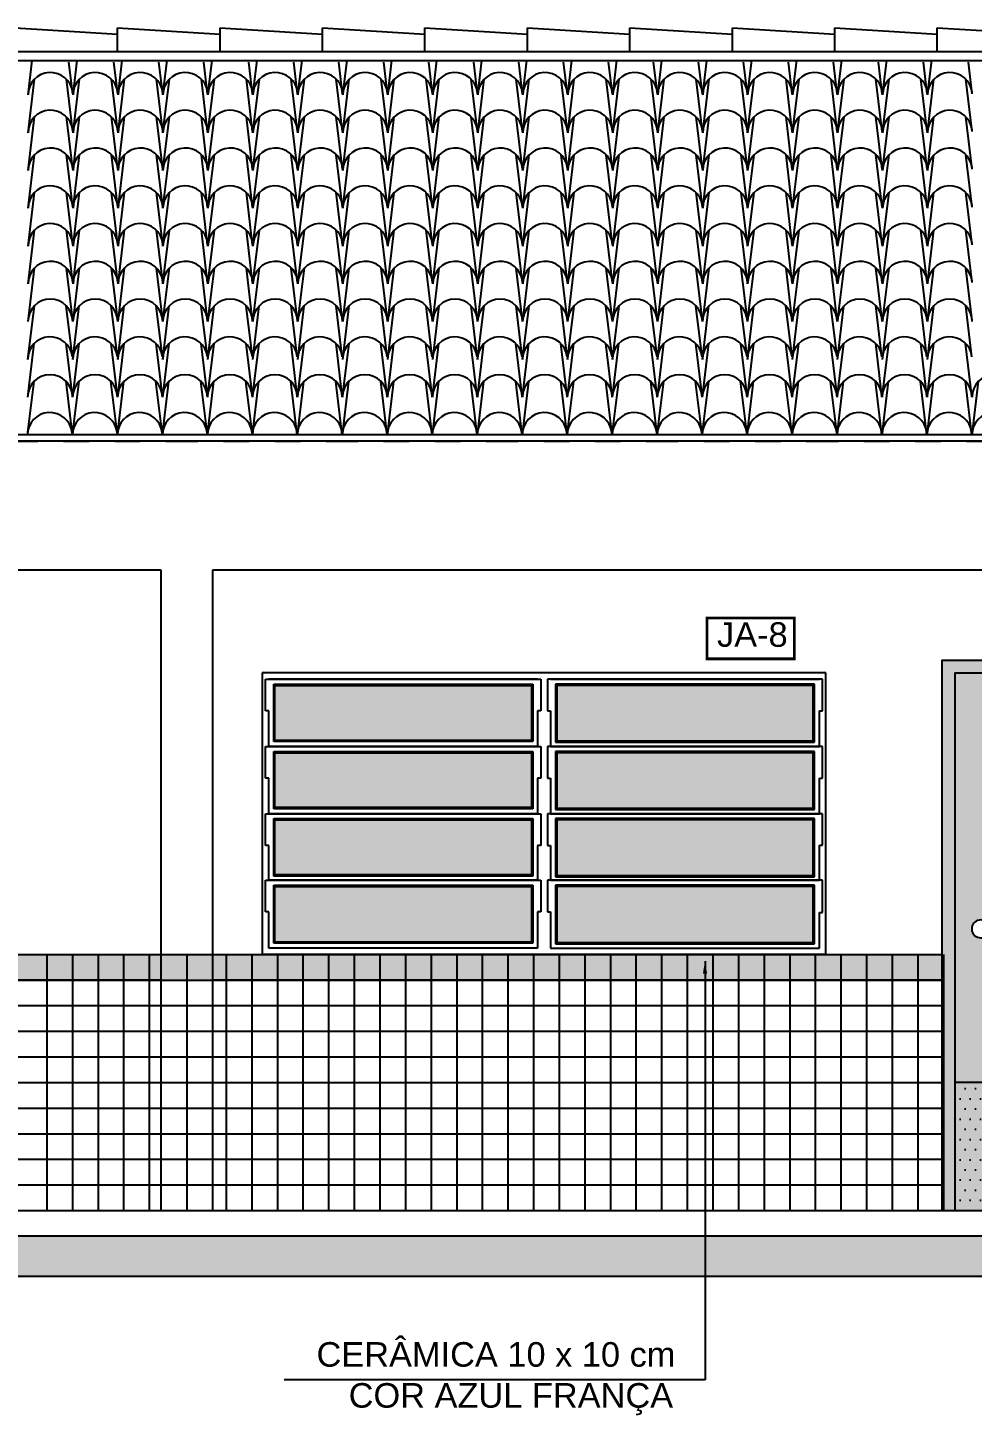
# Model space of a CAD drawing. Extents: x 183 to 373, y 23 to 105.
# Drawn here: x 244.71 to 248.4, y 45.78 to 51.2 of the extents above; entities that cross this region are included whole.
import ezdxf

# ---------------------------------------------------------------- set-up
doc = ezdxf.new("R2010")
doc.units = 0
doc.header["$LTSCALE"] = 0.005
doc.linetypes.add('C5', pattern=[60, 50, -5, 0, -5])
doc.linetypes.add('TRAÇO-2PTOS_P', pattern=[0.625, 0.25, -0.125, 0, -0.125, 0, -0.125])
doc.layers.get('0').update_dxf_attribs({"linetype": 'CONTINUOUS'})
for name, color, linetype in [('01', 1, 'CONTINUOUS'), ('02', 2, 'CONTINUOUS'), ('0_HATCH', 1, 'CONTINUOUS'), ('252', 252, 'CONTINUOUS'), ('A-01', 1, 'CONTINUOUS'), ('A-CHAO_FACHADA', 8, 'CONTINUOUS'), ('A-COTAS', 1, 'CONTINUOUS'), ('A-HACH', 1, 'CONTINUOUS'), ('ARQ-EXO-1_100', 251, 'C5'), ('ARQ-SMB-1_100', 1, 'CONTINUOUS'), ('ARQ-TXT-1_075', 2, 'CONTINUOUS'), ('BL-AR-TELHA 2', 2, 'CONTINUOUS'), ('TELHA', 3, 'CONTINUOUS')]:
    doc.layers.add(name, color=color, linetype=linetype)
doc.styles.add('ESC-50-A20', font='arial.ttf', dxfattribs={"height": 0.1})
doc.styles.add('FNDE Texto Cota 0025', font='verdana.ttf', dxfattribs={"height": 0.04})
doc.dimstyles.new('FNDE 1-0025', dxfattribs={"dimscale": 5, "dimtxt": 0.04, "dimasz": 0.01, "dimexe": 0.15, "dimexo": 0.15, "dimgap": 0.005, "dimtad": 1, "dimzin": 1, "dimdsep": 46, "dimtxsty": 'FNDE Texto Cota 0025', "dimblk": 'tic', "dimcen": 0.015, "dimdle": 0.15, "dimse1": 1, "dimse2": 1, "dimclrd": 251, "dimclre": 251, "dimclrt": 256, "dimaunit": 1, "dimadec": 3, "dimazin": 0, "dimtfac": 1, "dimtix": 1, "dimtmove": 2, "dimatfit": 3, "dimfxl": 0.15, "dimtvp": 1, "dimtolj": 1, "dimtzin": 0, "dimarcsym": 0})

# ---------------------------------------------------------------- blocks, each defined once
blk = doc.blocks.new('tic')
at = {"color": 251}
for p, q in [((-1, 0), (1, 0)), ((0, -1), (0, 1))]:
    blk.add_line(p, q, dxfattribs=at)
blk.add_line((-0.6, -0.6), (0.6, 0.6))

msp = doc.modelspace()

# ---------------------------------------------------------------- hatches: boundary and pattern name
h = msp.add_hatch()
h.set_pattern_fill('DOTS', color=1, scale=0.025, style=0)
h.set_pattern_definition([(0, (248.331362, 46.58033), (0.0198438, 0.0396875), [0, -0.0396875])])
h.paths.add_polyline_path([(249.1314, 47.0803), (248.3314, 47.0803), (248.3314, 46.5803), (249.1314, 46.5803)])
at = {"layer": '01'}
for points in [[(249.1314, 48.6803), (248.3314, 48.6803), (248.3314, 47.0803), (248.4756, 47.0803), (248.4756, 47.4678), (248.4756, 47.6678), (248.4641, 47.6678, -5.415339), (248.4641, 47.6928), (248.4756, 47.6928), (248.4756, 48.2803), (248.7756, 48.2803), (248.7756, 47.4678), (248.7756, 47.0803), (249.1314, 47.0803)], [(249.1314, 47.0803), (248.3314, 47.0803), (248.3314, 46.5803), (249.1314, 46.5803)]]:
    msp.add_hatch(color=40, dxfattribs=at).paths.add_polyline_path(points)
at = {"layer": '0_HATCH'}
msp.add_hatch(color=160, dxfattribs=at).paths.add_polyline_path([(249.1814, 48.7303), (248.2814, 48.7303), (248.2814, 46.5803), (248.3314, 46.5803), (248.3314, 48.6803), (249.1314, 48.6803), (249.1314, 46.5803), (249.1814, 46.5803)])
h = msp.add_hatch(color=160, dxfattribs=at)
h.paths.add_polyline_path([(238.3977, 47.4803), (238.3977, 47.5803), (236.9564, 47.5803), (236.9564, 47.4803)])
h.paths.add_polyline_path([(240.9473, 47.4803), (240.9473, 47.5803), (238.5973, 47.5803), (238.5973, 47.4803)])
h.paths.add_polyline_path([(241.2023, 47.4803), (241.2023, 47.5803), (241.1473, 47.5803), (241.1473, 47.4803)])
h.paths.add_polyline_path([(245.4323, 47.5803), (245.4323, 47.4803), (248.2814, 47.4803), (248.2814, 47.5803)])
h.paths.add_polyline_path([(245.2323, 47.4803), (245.2323, 47.5803), (241.4023, 47.5803), (241.4023, 47.4803)])
h = msp.add_hatch(color=160, dxfattribs=at)
h.paths.add_polyline_path([(245.3323, 47.5803), (245.2323, 47.5803), (245.2323, 47.4803), (245.3323, 47.4803)])
h.paths.add_polyline_path([(245.4323, 47.5803), (245.3323, 47.5803), (245.3323, 47.4803), (245.4323, 47.4803)])
at = {"layer": 'A-COTAS'}
h = msp.add_hatch(color=252, dxfattribs=at)
h.set_gradient(color1=(91, 91, 91), one_color=1, tint=1, name='INVHEMISPHERICAL')
h.paths.add_polyline_path([(245.6767, 48.6309), (245.6767, 48.4164), (246.6779, 48.4164), (246.6779, 48.6309)])
h.paths.add_polyline_path([(245.6767, 48.3684), (245.6767, 48.1539), (246.6779, 48.1539), (246.6779, 48.3684)])
h.paths.add_polyline_path([(245.6767, 48.1059), (245.6767, 47.8914), (246.6779, 47.8914), (246.6779, 48.1059)])
h.paths.add_polyline_path([(245.6767, 47.8459), (245.6767, 47.6289), (246.6779, 47.6289), (246.6779, 47.8459)])
h.paths.add_polyline_path([(247.7779, 48.4141), (247.7779, 48.6309), (246.7767, 48.6309), (246.7767, 48.4141)])
h.paths.add_polyline_path([(247.7779, 48.1516), (247.7779, 48.3684), (246.7767, 48.3684), (246.7767, 48.1516)])
h.paths.add_polyline_path([(247.7779, 47.8891), (247.7779, 48.1059), (246.7767, 48.1059), (246.7767, 47.8891)])
h.paths.add_polyline_path([(246.7767, 47.8459), (246.7767, 47.6266), (247.7779, 47.6266), (247.7779, 47.8459)])
at = {"layer": 'A-HACH'}
msp.add_hatch(color=254, dxfattribs=at).paths.add_polyline_path([(206.7713, 46.4803), (206.7713, 46.3223), (267.1607, 46.3223), (267.1607, 46.4803)])

# ---------------------------------------------------------------- linework, layer by layer
at = {"color": 1}
msp.add_line((249.1314, 47.0803), (248.3314, 47.0803), dxfattribs=at)
at = {"color": 2}
msp.add_lwpolyline([(248.3314, 46.5803), (248.3314, 48.6803), (249.1314, 48.6803), (249.1314, 46.5803)], dxfattribs=at)
at = {"color": 1}
msp.add_arc((248.4314, 47.6803), 0.035, 20.9248, 339.0752, dxfattribs=at)
at = {"layer": '01', "color": 251}
for p, q in [((245.2323, 47.5803), (245.4323, 47.5803)), ((245.3323, 47.5803), (245.3323, 46.5803)), ((248.2873, 46.5803, 16.6132), (248.2873, 47.5803, 16.6132)), ((241.4023, 47.4803, -6.6453), (245.2323, 47.4803, -6.6453)), ((245.2323, 47.4803), (245.4323, 47.4803)), ((245.4323, 47.4803, -6.6453), (248.2814, 47.4803, -6.6453)), ((245.2323, 47.3803), (245.4323, 47.3803)), ((245.2323, 47.2803), (245.4323, 47.2803)), ((245.2323, 47.1803), (245.4323, 47.1803)), ((245.2323, 47.0803), (245.4323, 47.0803)), ((245.2323, 46.9803), (245.4323, 46.9803)), ((245.2323, 46.8803), (245.4323, 46.8803)), ((245.2323, 46.7803), (245.4323, 46.7803)), ((245.2323, 46.6803), (245.4323, 46.6803))]:
    msp.add_line(p, q, dxfattribs=at)
at = {"layer": '02', "color": 253, "linetype": 'Continuous'}
msp.add_lwpolyline([(248.2814, 46.5803), (248.2814, 48.7303), (249.1814, 48.7303), (249.1814, 46.5803)], dxfattribs=at)
at = {"layer": '252', "linetype": 'Continuous'}
for p, q in [((244.7873, 46.5803, 16.6132), (244.7873, 47.5803, 16.6132)), ((244.8873, 46.5803, 16.6132), (244.8873, 47.5803, 16.6132)), ((244.9873, 46.5803, 16.6132), (244.9873, 47.5803, 16.6132)), ((245.0873, 46.5803, 16.6132), (245.0873, 47.5803, 16.6132)), ((245.1873, 46.5803, 16.6132), (245.1873, 47.5803, 16.6132)), ((245.4873, 46.5803, 16.6132), (245.4873, 47.5803, 16.6132)), ((245.5873, 46.5803, 16.6132), (245.5873, 47.5803, 16.6132)), ((245.6873, 46.5803, 16.6132), (245.6873, 47.5803, 16.6132)), ((245.7873, 46.5803, 16.6132), (245.7873, 47.5803, 16.6132)), ((245.8873, 46.5803, 16.6132), (245.8873, 47.5803, 16.6132)), ((245.8873, 46.5803, 16.6132), (245.8873, 47.5803, 16.6132)), ((245.9873, 46.5803, 16.6132), (245.9873, 47.5803, 16.6132)), ((246.0873, 46.5803, 16.6132), (246.0873, 47.5803, 16.6132)), ((246.1873, 46.5803, 16.6132), (246.1873, 47.5803, 16.6132)), ((246.2873, 46.5803, 16.6132), (246.2873, 47.5803, 16.6132)), ((246.3873, 46.5803, 16.6132), (246.3873, 47.5803, 16.6132)), ((246.4873, 46.5803, 16.6132), (246.4873, 47.5803, 16.6132)), ((246.5873, 46.5803, 16.6132), (246.5873, 47.5803, 16.6132)), ((246.6873, 46.5803, 16.6132), (246.6873, 47.5803, 16.6132)), ((246.7873, 46.5803, 16.6132), (246.7873, 47.5803, 16.6132)), ((246.8873, 46.5803, 16.6132), (246.8873, 47.5803, 16.6132)), ((246.9873, 46.5803, 16.6132), (246.9873, 47.5803, 16.6132)), ((246.9873, 46.5803, 16.6132), (246.9873, 47.5803, 16.6132)), ((247.0873, 46.5803, 16.6132), (247.0873, 47.5803, 16.6132)), ((247.1873, 46.5803, 16.6132), (247.1873, 47.5803, 16.6132)), ((247.2873, 46.5803, 16.6132), (247.2873, 47.5803, 16.6132)), ((247.2873, 46.5803, 16.6132), (247.2873, 47.5803, 16.6132)), ((247.3873, 46.5803, 16.6132), (247.3873, 47.5803, 16.6132)), ((247.4873, 46.5803, 16.6132), (247.4873, 47.5803, 16.6132)), ((247.5873, 46.5803, 16.6132), (247.5873, 47.5803, 16.6132)), ((247.6873, 46.5803, 16.6132), (247.6873, 47.5803, 16.6132)), ((247.7873, 46.5803, 16.6132), (247.7873, 47.5803, 16.6132)), ((247.8873, 46.5803, 16.6132), (247.8873, 47.5803, 16.6132)), ((247.9873, 46.5803, 16.6132), (247.9873, 47.5803, 16.6132)), ((248.0873, 46.5803, 16.6132), (248.0873, 47.5803, 16.6132)), ((248.1873, 46.5803, 16.6132), (248.1873, 47.5803, 16.6132)), ((241.4023, 47.3803, -0.6848), (245.2323, 47.3803, -1.3071)), ((245.4323, 47.3803, -1.3396), (248.2814, 47.3803, -1.8025)), ((241.4023, 47.2803, -0.6848), (245.2323, 47.2803, -1.3071)), ((245.4323, 47.2803, -1.3396), (248.2814, 47.2803, -1.8025)), ((241.4023, 47.1803, -0.6848), (245.2323, 47.1803, -1.3071)), ((245.4323, 47.1803, -1.3396), (248.2814, 47.1803, -1.8025)), ((241.4023, 47.0803, -0.6848), (245.2323, 47.0803, -1.3071)), ((245.4323, 47.0803, -1.3396), (248.2814, 47.0803, -1.8025)), ((241.4023, 46.9803, -0.6848), (245.2323, 46.9803, -1.3071)), ((245.4323, 46.9803, -1.3396), (248.2814, 46.9803, -1.8025)), ((241.4023, 46.8803, -0.6848), (245.2323, 46.8803, -1.3071)), ((245.4323, 46.8803, -1.3396), (248.2814, 46.8803, -1.8025)), ((241.4023, 46.7803, -0.6848), (245.2323, 46.7803, -1.3071)), ((245.4323, 46.7803, -1.3396), (248.2814, 46.7803, -1.8025)), ((241.4023, 46.6803, -0.6848), (245.2323, 46.6803, -1.3071)), ((245.4323, 46.6803, -1.3396), (248.2814, 46.6803, -1.8025))]:
    msp.add_line(p, q, dxfattribs=at)
at = {"layer": '252', "linetype": 'Continuous', "elevation": 3.3226}
for points in [[(241.4023, 47.5803), (245.2323, 47.5803)], [(245.4323, 47.5803), (248.2814, 47.5803)], [(245.2323, 47.4803), (241.4023, 47.4803)], [(248.2814, 47.4803), (245.4323, 47.4803)]]:
    msp.add_lwpolyline(points, dxfattribs=at)
at = {"layer": 'A-01', "color": 3}
for p, q in [((244.6621, 51.1998), (245.0621, 51.1753)), ((245.0621, 51.1077), (245.0621, 51.1998)), ((245.0621, 51.1998), (245.4621, 51.1753)), ((245.4621, 51.1077), (245.4621, 51.1998)), ((245.4621, 51.1998), (245.8621, 51.1753)), ((245.8621, 51.1077), (245.8621, 51.1998)), ((245.8621, 51.1998), (246.2621, 51.1753)), ((246.2621, 51.1077), (246.2621, 51.1998)), ((246.2621, 51.1998), (246.6621, 51.1753)), ((246.6621, 51.1077), (246.6621, 51.1998)), ((246.6621, 51.1998), (247.0621, 51.1753)), ((247.0621, 51.1077), (247.0621, 51.1998)), ((247.0621, 51.1998), (247.4621, 51.1753)), ((247.4621, 51.1077), (247.4621, 51.1998)), ((247.4621, 51.1998), (247.8621, 51.1753)), ((247.8621, 51.1077), (247.8621, 51.1998)), ((247.8621, 51.1998), (248.2621, 51.1753)), ((248.2621, 51.1077), (248.2621, 51.1998)), ((248.2621, 51.1998), (248.6621, 51.1753)), ((212.5123, 51.1077), (261.8473, 51.1077)), ((212.5123, 51.0717), (261.8473, 51.0717)), ((245.2323, 49.0811), (241.4023, 49.0811)), ((245.2323, 46.5803), (245.2323, 49.0811)), ((249.3123, 49.0811), (245.4323, 49.0811)), ((245.4323, 49.0811), (245.4323, 46.5803))]:
    msp.add_line(p, q, dxfattribs=at)
at = {"layer": 'A-01', "color": 5}
msp.add_line((208.0123, 46.5803), (266.3623, 46.5803), dxfattribs=at)
at = {"layer": 'A-01', "color": 8}
msp.add_line((267.1607, 46.3223), (206.7713, 46.3223), dxfattribs=at)
at = {"layer": 'A-CHAO_FACHADA', "color": 6}
msp.add_line((267.1607, 46.4803), (206.7713, 46.4803), dxfattribs=at)
at = {"layer": 'A-COTAS'}
for p, q in [((247.8273, 48.6803, 19.9358), (245.6273, 48.6803, 19.9358)), ((245.6273, 48.6803, 19.9358), (245.6273, 47.5803, 19.9358)), ((247.8273, 47.5803, 19.9358), (247.8273, 48.6803, 19.9358)), ((245.64, 48.6549, 19.9358), (246.7146, 48.6549, 19.9358)), ((245.64, 48.5314, 19.9358), (245.64, 48.6549, 19.9358)), ((246.7019, 48.6549, 19.9358), (245.6527, 48.6549, 19.9358)), ((245.6717, 48.6359, 19.9358), (246.6829, 48.6359, 19.9358)), ((245.6717, 48.4114, 19.9358), (245.6717, 48.6359, 19.9358)), ((245.6767, 48.6309, 19.9358), (246.6779, 48.6309, 19.9358)), ((245.6767, 48.4164, 19.9358), (245.6767, 48.6309, 19.9358)), ((246.6779, 48.6309, 19.9358), (246.6779, 48.4164, 19.9358)), ((246.6829, 48.6359, 19.9358), (246.6829, 48.4114, 19.9358)), ((246.7146, 48.6549, 19.9358), (246.7146, 48.5314, 19.9358)), ((247.8146, 48.6549, 19.9358), (246.74, 48.6549, 19.9358)), ((246.74, 48.6549, 19.9358), (246.74, 48.5314, 19.9358)), ((246.7527, 48.6549, 19.9358), (247.8019, 48.6549, 19.9358)), ((247.7829, 48.6359, 19.9358), (246.7717, 48.6359, 19.9358)), ((246.7717, 48.6359, 19.9358), (246.7717, 48.4091, 19.9358)), ((247.7779, 48.6309, 19.9358), (246.7767, 48.6309, 19.9358)), ((246.7767, 48.6309, 19.9358), (246.7767, 48.4141, 19.9358)), ((247.7779, 48.4141, 19.9358), (247.7779, 48.6309, 19.9358)), ((247.7829, 48.4091, 19.9358), (247.7829, 48.6359, 19.9358)), ((247.8146, 48.5316, 19.9358), (247.8146, 48.6549, 19.9358)), ((245.6527, 48.5314, 19.9358), (245.64, 48.5314, 19.9358)), ((245.6527, 48.3924, 19.9358), (245.6527, 48.5314, 19.9358)), ((246.7146, 48.5314, 19.9358), (246.7019, 48.5314, 19.9358)), ((246.7019, 48.5314, 19.9358), (246.7019, 48.3924, 19.9358)), ((246.74, 48.5314, 19.9358), (246.7527, 48.5314, 19.9358)), ((246.7527, 48.5314, 19.9358), (246.7527, 48.3924, 19.9358)), ((247.8019, 48.3924, 19.9358), (247.8019, 48.5316, 19.9358)), ((247.8019, 48.5316, 19.9358), (247.8146, 48.5316, 19.9358)), ((246.6829, 48.4114, 19.9358), (245.6717, 48.4114, 19.9358)), ((246.6779, 48.4164, 19.9358), (245.6767, 48.4164, 19.9358)), ((246.7717, 48.4091, 19.9358), (247.7829, 48.4091, 19.9358)), ((246.7767, 48.4141, 19.9358), (247.7779, 48.4141, 19.9358)), ((245.64, 48.3924, 19.9358), (246.7146, 48.3924, 19.9358)), ((245.64, 48.2689, 19.9358), (245.64, 48.3924, 19.9358)), ((246.7019, 48.3924, 19.9358), (245.6527, 48.3924, 19.9358)), ((246.7019, 48.3924, 19.9358), (245.6527, 48.3924, 19.9358)), ((245.6717, 48.3734, 19.9358), (246.6829, 48.3734, 19.9358)), ((245.6717, 48.1489, 19.9358), (245.6717, 48.3734, 19.9358)), ((245.6767, 48.3684, 19.9358), (246.6779, 48.3684, 19.9358)), ((245.6767, 48.1539, 19.9358), (245.6767, 48.3684, 19.9358)), ((246.6779, 48.3684, 19.9358), (246.6779, 48.1539, 19.9358)), ((246.6829, 48.3734, 19.9358), (246.6829, 48.1489, 19.9358)), ((246.7146, 48.3924, 19.9358), (246.7146, 48.2689, 19.9358)), ((247.8146, 48.3924, 19.9358), (246.74, 48.3924, 19.9358)), ((246.74, 48.3924, 19.9358), (246.74, 48.2689, 19.9358)), ((246.7527, 48.3924, 19.9358), (247.8019, 48.3924, 19.9358)), ((246.7527, 48.3924, 19.9358), (247.8019, 48.3924, 19.9358)), ((247.7829, 48.3734, 19.9358), (246.7717, 48.3734, 19.9358)), ((246.7717, 48.3734, 19.9358), (246.7717, 48.1466, 19.9358)), ((247.7779, 48.3684, 19.9358), (246.7767, 48.3684, 19.9358)), ((246.7767, 48.3684, 19.9358), (246.7767, 48.1516, 19.9358)), ((247.7779, 48.1516, 19.9358), (247.7779, 48.3684, 19.9358)), ((247.7829, 48.1466, 19.9358), (247.7829, 48.3734, 19.9358)), ((247.8146, 48.2691, 19.9358), (247.8146, 48.3924, 19.9358)), ((245.6527, 48.2689, 19.9358), (245.64, 48.2689, 19.9358)), ((245.6527, 48.1299, 19.9358), (245.6527, 48.2689, 19.9358)), ((246.7146, 48.2689, 19.9358), (246.7019, 48.2689, 19.9358)), ((246.7019, 48.2689, 19.9358), (246.7019, 48.1299, 19.9358)), ((246.74, 48.2689, 19.9358), (246.7527, 48.2689, 19.9358)), ((246.7527, 48.2689, 19.9358), (246.7527, 48.1299, 19.9358)), ((247.8019, 48.1299, 19.9358), (247.8019, 48.2691, 19.9358)), ((247.8019, 48.2691, 19.9358), (247.8146, 48.2691, 19.9358)), ((245.64, 48.1299, 19.9358), (246.7146, 48.1299, 19.9358)), ((245.64, 48.0064, 19.9358), (245.64, 48.1299, 19.9358)), ((246.7019, 48.1299, 19.9358), (245.6527, 48.1299, 19.9358)), ((246.7019, 48.1299, 19.9358), (245.6527, 48.1299, 19.9358)), ((246.6829, 48.1489, 19.9358), (245.6717, 48.1489, 19.9358)), ((246.6779, 48.1539, 19.9358), (245.6767, 48.1539, 19.9358)), ((246.7146, 48.1299, 19.9358), (246.7146, 48.0064, 19.9358)), ((247.8146, 48.1299, 19.9358), (246.74, 48.1299, 19.9358)), ((246.74, 48.1299, 19.9358), (246.74, 48.0064, 19.9358)), ((246.7527, 48.1299, 19.9358), (247.8019, 48.1299, 19.9358)), ((246.7527, 48.1299, 19.9358), (247.8019, 48.1299, 19.9358)), ((246.7717, 48.1466, 19.9358), (247.7829, 48.1466, 19.9358)), ((246.7767, 48.1516, 19.9358), (247.7779, 48.1516, 19.9358)), ((247.8146, 48.0066, 19.9358), (247.8146, 48.1299, 19.9358)), ((245.6717, 48.1109, 19.9358), (246.6829, 48.1109, 19.9358)), ((245.6717, 47.8864, 19.9358), (245.6717, 48.1109, 19.9358)), ((245.6767, 48.1059, 19.9358), (246.6779, 48.1059, 19.9358)), ((245.6767, 47.8914, 19.9358), (245.6767, 48.1059, 19.9358)), ((246.6779, 48.1059, 19.9358), (246.6779, 47.8914, 19.9358)), ((246.6829, 48.1109, 19.9358), (246.6829, 47.8864, 19.9358)), ((247.7829, 48.1109, 19.9358), (246.7717, 48.1109, 19.9358)), ((246.7717, 48.1109, 19.9358), (246.7717, 47.8841, 19.9358)), ((247.7779, 48.1059, 19.9358), (246.7767, 48.1059, 19.9358)), ((246.7767, 48.1059, 19.9358), (246.7767, 47.8891, 19.9358)), ((247.7779, 47.8891, 19.9358), (247.7779, 48.1059, 19.9358)), ((247.7829, 47.8841, 19.9358), (247.7829, 48.1109, 19.9358)), ((245.6527, 48.0064, 19.9358), (245.64, 48.0064, 19.9358)), ((245.6527, 47.8699, 19.9358), (245.6527, 48.0064, 19.9358)), ((246.7146, 48.0064, 19.9358), (246.7019, 48.0064, 19.9358)), ((246.7019, 48.0064, 19.9358), (246.7019, 47.8699, 19.9358)), ((246.74, 48.0064, 19.9358), (246.7527, 48.0064, 19.9358)), ((246.7527, 48.0064, 19.9358), (246.7527, 47.8699, 19.9358)), ((247.8019, 47.8699, 19.9358), (247.8019, 48.0066, 19.9358)), ((247.8019, 48.0066, 19.9358), (247.8146, 48.0066, 19.9358)), ((245.64, 47.8699, 19.9358), (246.7146, 47.8699, 19.9358)), ((245.64, 47.7464, 19.9358), (245.64, 47.8699, 19.9358)), ((246.7019, 47.8699, 19.9358), (245.6527, 47.8699, 19.9358)), ((246.7019, 47.8699, 19.9358), (245.6527, 47.8699, 19.9358)), ((246.6829, 47.8864, 19.9358), (245.6717, 47.8864, 19.9358)), ((246.6779, 47.8914, 19.9358), (245.6767, 47.8914, 19.9358)), ((246.7146, 47.8699, 19.9358), (246.7146, 47.7464, 19.9358)), ((247.8146, 47.8699, 19.9358), (246.74, 47.8699, 19.9358)), ((246.74, 47.8699, 19.9358), (246.74, 47.7464, 19.9358)), ((246.7527, 47.8699, 19.9358), (247.8019, 47.8699, 19.9358)), ((246.7527, 47.8699, 19.9358), (247.8019, 47.8699, 19.9358)), ((246.7717, 47.8841, 19.9358), (247.7829, 47.8841, 19.9358)), ((246.7767, 47.8891, 19.9358), (247.7779, 47.8891, 19.9358)), ((247.8146, 47.7441, 19.9358), (247.8146, 47.8699, 19.9358)), ((245.6717, 47.8509, 19.9358), (246.6829, 47.8509, 19.9358)), ((245.6717, 47.6239, 19.9358), (245.6717, 47.8509, 19.9358)), ((245.6767, 47.8459, 19.9358), (246.6779, 47.8459, 19.9358)), ((245.6767, 47.6289, 19.9358), (245.6767, 47.8459, 19.9358)), ((246.6779, 47.8459, 19.9358), (246.6779, 47.6289, 19.9358)), ((246.6829, 47.8509, 19.9358), (246.6829, 47.6239, 19.9358)), ((247.7829, 47.8509, 19.9358), (246.7717, 47.8509, 19.9358)), ((246.7717, 47.8509, 19.9358), (246.7717, 47.6216, 19.9358)), ((247.7779, 47.8459, 19.9358), (246.7767, 47.8459, 19.9358)), ((246.7767, 47.8459, 19.9358), (246.7767, 47.6266, 19.9358)), ((247.7779, 47.6266, 19.9358), (247.7779, 47.8459, 19.9358)), ((247.7829, 47.6216, 19.9358), (247.7829, 47.8509, 19.9358)), ((245.6527, 47.7464, 19.9358), (245.64, 47.7464, 19.9358)), ((245.6527, 47.6049, 19.9358), (245.6527, 47.7464, 19.9358)), ((246.7146, 47.7464, 19.9358), (246.7019, 47.7464, 19.9358)), ((246.7019, 47.7464, 19.9358), (246.7019, 47.6049, 19.9358)), ((246.74, 47.7464, 19.9358), (246.7527, 47.7464, 19.9358)), ((246.7527, 47.7464, 19.9358), (246.7527, 47.6049, 19.9358)), ((247.8019, 47.6049, 19.9358), (247.8019, 47.7441, 19.9358)), ((247.8019, 47.7441, 19.9358), (247.8146, 47.7441, 19.9358)), ((246.7019, 47.6049, 19.9358), (245.6527, 47.6049, 19.9358)), ((246.6829, 47.6239, 19.9358), (245.6717, 47.6239, 19.9358)), ((246.6779, 47.6289, 19.9358), (245.6767, 47.6289, 19.9358)), ((246.7527, 47.6049, 19.9358), (247.8019, 47.6049, 19.9358)), ((246.7717, 47.6216, 19.9358), (247.7829, 47.6216, 19.9358)), ((246.7767, 47.6266, 19.9358), (247.7779, 47.6266, 19.9358)), ((247.8273, 47.5803, 19.9358), (245.6273, 47.5803, 19.9358))]:
    msp.add_line(p, q, dxfattribs=at)
at = {"layer": 'ARQ-EXO-1_100', "color": 252, "linetype": 'TRAÇO-2PTOS_P', "ltscale": 100}
for p, q in [((205.8759, 49.5853), (267.1857, 49.5853)), ((205.8759, 46.5803), (267.1857, 46.5803))]:
    msp.add_line(p, q, dxfattribs=at)
at = {"layer": 'ARQ-SMB-1_100', "color": 252, "ltscale": 10, "const_width": 0.0107, "elevation": 19.9358}
msp.add_lwpolyline([(247.3636, 48.7349), (247.7046, 48.7349), (247.7046, 48.8949), (247.3636, 48.8949)], close=True, dxfattribs=at)
at = {"layer": 'BL-AR-TELHA 2'}
for p, q in [((244.7128, 50.9375), (244.7289, 51.0717)), ((244.8872, 50.9423), (244.8723, 51.066)), ((244.8883, 50.9375), (244.9045, 51.0717)), ((245.0628, 50.9423), (245.0479, 51.066)), ((245.0639, 50.9375), (245.0801, 51.0717)), ((245.2383, 50.9423), (245.2234, 51.066)), ((245.2395, 50.9375), (245.2556, 51.0717)), ((245.4139, 50.9423), (245.399, 51.066)), ((245.415, 50.9375), (245.4312, 51.0717)), ((245.5895, 50.9423), (245.5746, 51.066)), ((245.5906, 50.9375), (245.6068, 51.0717)), ((245.765, 50.9423), (245.7501, 51.066)), ((245.7662, 50.9375), (245.7823, 51.0717)), ((245.9406, 50.9423), (245.9257, 51.066)), ((245.9418, 50.9375), (245.9579, 51.0717)), ((246.1162, 50.9423), (246.1013, 51.066)), ((246.1173, 50.9375), (246.1335, 51.0717)), ((246.2918, 50.9423), (246.2769, 51.066)), ((246.2929, 50.9375), (246.309, 51.0717)), ((246.4673, 50.9423), (246.4524, 51.066)), ((246.4685, 50.9375), (246.4846, 51.0717)), ((246.6429, 50.9423), (246.628, 51.066)), ((246.644, 50.9375), (246.6602, 51.0717)), ((246.8185, 50.9423), (246.8036, 51.066)), ((246.8196, 50.9375), (246.8358, 51.0717)), ((246.994, 50.9423), (246.9791, 51.066)), ((246.9952, 50.9375), (247.0113, 51.0717)), ((247.1696, 50.9423), (247.1547, 51.066)), ((247.1707, 50.9375), (247.1869, 51.0717)), ((247.3452, 50.9423), (247.3303, 51.066)), ((247.3463, 50.9375), (247.3625, 51.0717)), ((247.5207, 50.9423), (247.5058, 51.066)), ((247.5219, 50.9375), (247.538, 51.0717)), ((247.6963, 50.9423), (247.6814, 51.066)), ((247.6975, 50.9375), (247.7136, 51.0717)), ((247.8719, 50.9423), (247.857, 51.066)), ((247.873, 50.9375), (247.8892, 51.0717)), ((248.0475, 50.9423), (248.0326, 51.066)), ((248.0486, 50.9375), (248.0647, 51.0717)), ((248.223, 50.9423), (248.2081, 51.066)), ((248.2242, 50.9375), (248.2403, 51.0717)), ((248.3986, 50.9423), (248.3837, 51.066)), ((244.7128, 50.79), (244.7379, 50.9989)), ((244.8872, 50.7947), (244.8626, 50.9989)), ((244.8883, 50.79), (244.9135, 50.9989)), ((245.0628, 50.7947), (245.0382, 50.9989)), ((245.0639, 50.79), (245.0891, 50.9989)), ((245.2383, 50.7947), (245.2138, 50.9989)), ((245.2395, 50.79), (245.2646, 50.9989)), ((245.4139, 50.7947), (245.3893, 50.9989)), ((245.415, 50.79), (245.4402, 50.9989)), ((245.5895, 50.7947), (245.5649, 50.9989)), ((245.5906, 50.79), (245.6158, 50.9989)), ((245.765, 50.7947), (245.7405, 50.9989)), ((245.7662, 50.79), (245.7913, 50.9989)), ((245.9406, 50.7947), (245.916, 50.9989)), ((245.9418, 50.79), (245.9669, 50.9989)), ((246.1162, 50.7947), (246.0916, 50.9989)), ((246.1173, 50.79), (246.1425, 50.9989)), ((246.2918, 50.7947), (246.2672, 50.9989)), ((246.2929, 50.79), (246.318, 50.9989)), ((246.4673, 50.7947), (246.4427, 50.9989)), ((246.4685, 50.79), (246.4936, 50.9989)), ((246.6429, 50.7947), (246.6183, 50.9989)), ((246.644, 50.79), (246.6692, 50.9989)), ((246.8185, 50.7947), (246.7939, 50.9989)), ((246.8196, 50.79), (246.8448, 50.9989)), ((246.994, 50.7947), (246.9695, 50.9989)), ((246.9952, 50.79), (247.0203, 50.9989)), ((247.1696, 50.7947), (247.145, 50.9989)), ((247.1707, 50.79), (247.1959, 50.9989)), ((247.3452, 50.7947), (247.3206, 50.9989)), ((247.3463, 50.79), (247.3715, 50.9989)), ((247.5207, 50.7947), (247.4962, 50.9989)), ((247.5219, 50.79), (247.547, 50.9989)), ((247.6963, 50.7947), (247.6717, 50.9989)), ((247.6975, 50.79), (247.7226, 50.9989)), ((247.8719, 50.7947), (247.8473, 50.9989)), ((247.873, 50.79), (247.8982, 50.9989)), ((248.0475, 50.7947), (248.0229, 50.9989)), ((248.0486, 50.79), (248.0737, 50.9989)), ((248.223, 50.7947), (248.1984, 50.9989)), ((248.2242, 50.79), (248.2493, 50.9989)), ((248.3986, 50.7947), (248.374, 50.9989)), ((244.7128, 50.6424), (244.7379, 50.8514)), ((244.8872, 50.6472), (244.8626, 50.8514)), ((244.8883, 50.6424), (244.9135, 50.8514)), ((245.0628, 50.6472), (245.0382, 50.8514)), ((245.0639, 50.6424), (245.0891, 50.8514)), ((245.2383, 50.6472), (245.2138, 50.8514)), ((245.2395, 50.6424), (245.2646, 50.8514)), ((245.4139, 50.6472), (245.3893, 50.8514)), ((245.415, 50.6424), (245.4402, 50.8514)), ((245.5895, 50.6472), (245.5649, 50.8514)), ((245.5906, 50.6424), (245.6158, 50.8514)), ((245.765, 50.6472), (245.7405, 50.8514)), ((245.7662, 50.6424), (245.7913, 50.8514)), ((245.9406, 50.6472), (245.916, 50.8514)), ((245.9418, 50.6424), (245.9669, 50.8514)), ((246.1162, 50.6472), (246.0916, 50.8514)), ((246.1173, 50.6424), (246.1425, 50.8514)), ((246.2918, 50.6472), (246.2672, 50.8514)), ((246.2929, 50.6424), (246.318, 50.8514)), ((246.4673, 50.6472), (246.4427, 50.8514)), ((246.4685, 50.6424), (246.4936, 50.8514)), ((246.6429, 50.6472), (246.6183, 50.8514)), ((246.644, 50.6424), (246.6692, 50.8514)), ((246.8185, 50.6472), (246.7939, 50.8514)), ((246.8196, 50.6424), (246.8448, 50.8514)), ((246.994, 50.6472), (246.9695, 50.8514)), ((246.9952, 50.6424), (247.0203, 50.8514)), ((247.1696, 50.6472), (247.145, 50.8514)), ((247.1707, 50.6424), (247.1959, 50.8514)), ((247.3452, 50.6472), (247.3206, 50.8514)), ((247.3463, 50.6424), (247.3715, 50.8514)), ((247.5207, 50.6472), (247.4962, 50.8514)), ((247.5219, 50.6424), (247.547, 50.8514)), ((247.6963, 50.6472), (247.6717, 50.8514)), ((247.6975, 50.6424), (247.7226, 50.8514)), ((247.8719, 50.6472), (247.8473, 50.8514)), ((247.873, 50.6424), (247.8982, 50.8514)), ((248.0475, 50.6472), (248.0229, 50.8514)), ((248.0486, 50.6424), (248.0737, 50.8514)), ((248.223, 50.6472), (248.1984, 50.8514)), ((248.2242, 50.6424), (248.2493, 50.8514)), ((248.3986, 50.6472), (248.374, 50.8514)), ((244.7128, 50.4949), (244.7379, 50.7038)), ((244.8872, 50.4996), (244.8626, 50.7038)), ((244.8883, 50.4949), (244.9135, 50.7038)), ((245.0628, 50.4996), (245.0382, 50.7038)), ((245.0639, 50.4949), (245.0891, 50.7038)), ((245.2383, 50.4996), (245.2138, 50.7038)), ((245.2395, 50.4949), (245.2646, 50.7038)), ((245.4139, 50.4996), (245.3893, 50.7038)), ((245.415, 50.4949), (245.4402, 50.7038)), ((245.5895, 50.4996), (245.5649, 50.7038)), ((245.5906, 50.4949), (245.6158, 50.7038)), ((245.765, 50.4996), (245.7405, 50.7038)), ((245.7662, 50.4949), (245.7913, 50.7038)), ((245.9406, 50.4996), (245.916, 50.7038)), ((245.9418, 50.4949), (245.9669, 50.7038)), ((246.1162, 50.4996), (246.0916, 50.7038)), ((246.1173, 50.4949), (246.1425, 50.7038)), ((246.2918, 50.4996), (246.2672, 50.7038)), ((246.2929, 50.4949), (246.318, 50.7038)), ((246.4673, 50.4996), (246.4427, 50.7038)), ((246.4685, 50.4949), (246.4936, 50.7038)), ((246.6429, 50.4996), (246.6183, 50.7038)), ((246.644, 50.4949), (246.6692, 50.7038)), ((246.8185, 50.4996), (246.7939, 50.7038)), ((246.8196, 50.4949), (246.8448, 50.7038)), ((246.994, 50.4996), (246.9695, 50.7038)), ((246.9952, 50.4949), (247.0203, 50.7038)), ((247.1696, 50.4996), (247.145, 50.7038)), ((247.1707, 50.4949), (247.1959, 50.7038)), ((247.3452, 50.4996), (247.3206, 50.7038)), ((247.3463, 50.4949), (247.3715, 50.7038)), ((247.5207, 50.4996), (247.4962, 50.7038)), ((247.5219, 50.4949), (247.547, 50.7038)), ((247.6963, 50.4996), (247.6717, 50.7038)), ((247.6975, 50.4949), (247.7226, 50.7038)), ((247.8719, 50.4996), (247.8473, 50.7038)), ((247.873, 50.4949), (247.8982, 50.7038)), ((248.0475, 50.4996), (248.0229, 50.7038)), ((248.0486, 50.4949), (248.0737, 50.7038)), ((248.223, 50.4996), (248.1984, 50.7038)), ((248.2242, 50.4949), (248.2493, 50.7038)), ((248.3986, 50.4996), (248.374, 50.7038)), ((244.7128, 50.3473), (244.7379, 50.5563)), ((244.8872, 50.3521), (244.8626, 50.5563)), ((244.8883, 50.3473), (244.9135, 50.5563)), ((245.0628, 50.3521), (245.0382, 50.5563)), ((245.0639, 50.3473), (245.0891, 50.5563)), ((245.2383, 50.3521), (245.2138, 50.5563)), ((245.2395, 50.3473), (245.2646, 50.5563)), ((245.4139, 50.3521), (245.3893, 50.5563)), ((245.415, 50.3473), (245.4402, 50.5563)), ((245.5895, 50.3521), (245.5649, 50.5563)), ((245.5906, 50.3473), (245.6158, 50.5563)), ((245.765, 50.3521), (245.7405, 50.5563)), ((245.7662, 50.3473), (245.7913, 50.5563)), ((245.9406, 50.3521), (245.916, 50.5563)), ((245.9418, 50.3473), (245.9669, 50.5563)), ((246.1162, 50.3521), (246.0916, 50.5563)), ((246.1173, 50.3473), (246.1425, 50.5563)), ((246.2918, 50.3521), (246.2672, 50.5563)), ((246.2929, 50.3473), (246.318, 50.5563)), ((246.4673, 50.3521), (246.4427, 50.5563)), ((246.4685, 50.3473), (246.4936, 50.5563)), ((246.6429, 50.3521), (246.6183, 50.5563)), ((246.644, 50.3473), (246.6692, 50.5563)), ((246.8185, 50.3521), (246.7939, 50.5563)), ((246.8196, 50.3473), (246.8448, 50.5563)), ((246.994, 50.3521), (246.9695, 50.5563)), ((246.9952, 50.3473), (247.0203, 50.5563)), ((247.1696, 50.3521), (247.145, 50.5563)), ((247.1707, 50.3473), (247.1959, 50.5563)), ((247.3452, 50.3521), (247.3206, 50.5563)), ((247.3463, 50.3473), (247.3715, 50.5563)), ((247.5207, 50.3521), (247.4962, 50.5563)), ((247.5219, 50.3473), (247.547, 50.5563)), ((247.6963, 50.3521), (247.6717, 50.5563)), ((247.6975, 50.3473), (247.7226, 50.5563)), ((247.8719, 50.3521), (247.8473, 50.5563)), ((247.873, 50.3473), (247.8982, 50.5563)), ((248.0475, 50.3521), (248.0229, 50.5563)), ((248.0486, 50.3473), (248.0737, 50.5563)), ((248.223, 50.3521), (248.1984, 50.5563)), ((248.2242, 50.3473), (248.2493, 50.5563)), ((248.3986, 50.3521), (248.374, 50.5563)), ((244.7128, 50.1998), (244.7379, 50.4087)), ((244.8872, 50.2045), (244.8626, 50.4087)), ((244.8883, 50.1998), (244.9135, 50.4087)), ((245.0628, 50.2045), (245.0382, 50.4087)), ((245.0639, 50.1998), (245.0891, 50.4087)), ((245.2383, 50.2045), (245.2138, 50.4087)), ((245.2395, 50.1998), (245.2646, 50.4087)), ((245.4139, 50.2045), (245.3893, 50.4087)), ((245.415, 50.1998), (245.4402, 50.4087)), ((245.5895, 50.2045), (245.5649, 50.4087)), ((245.5906, 50.1998), (245.6158, 50.4087)), ((245.765, 50.2045), (245.7405, 50.4087)), ((245.7662, 50.1998), (245.7913, 50.4087)), ((245.9406, 50.2045), (245.916, 50.4087)), ((245.9418, 50.1998), (245.9669, 50.4087)), ((246.1162, 50.2045), (246.0916, 50.4087)), ((246.1173, 50.1998), (246.1425, 50.4087)), ((246.2918, 50.2045), (246.2672, 50.4087)), ((246.2929, 50.1998), (246.318, 50.4087)), ((246.4673, 50.2045), (246.4427, 50.4087)), ((246.4685, 50.1998), (246.4936, 50.4087)), ((246.6429, 50.2045), (246.6183, 50.4087)), ((246.644, 50.1998), (246.6692, 50.4087)), ((246.8185, 50.2045), (246.7939, 50.4087)), ((246.8196, 50.1998), (246.8448, 50.4087)), ((246.994, 50.2045), (246.9695, 50.4087)), ((246.9952, 50.1998), (247.0203, 50.4087)), ((247.1696, 50.2045), (247.145, 50.4087)), ((247.1707, 50.1998), (247.1959, 50.4087)), ((247.3452, 50.2045), (247.3206, 50.4087)), ((247.3463, 50.1998), (247.3715, 50.4087)), ((247.5207, 50.2045), (247.4962, 50.4087)), ((247.5219, 50.1998), (247.547, 50.4087)), ((247.6963, 50.2045), (247.6717, 50.4087)), ((247.6975, 50.1998), (247.7226, 50.4087)), ((247.8719, 50.2045), (247.8473, 50.4087)), ((247.873, 50.1998), (247.8982, 50.4087)), ((248.0475, 50.2045), (248.0229, 50.4087)), ((248.0486, 50.1998), (248.0737, 50.4087)), ((248.223, 50.2045), (248.1984, 50.4087)), ((248.2242, 50.1998), (248.2493, 50.4087)), ((248.3986, 50.2045), (248.374, 50.4087)), ((244.7128, 50.0522), (244.7379, 50.2612)), ((244.8872, 50.057), (244.8626, 50.2612)), ((244.8883, 50.0522), (244.9135, 50.2612)), ((245.0628, 50.057), (245.0382, 50.2612)), ((245.0639, 50.0522), (245.0891, 50.2612)), ((245.2383, 50.057), (245.2138, 50.2612)), ((245.2395, 50.0522), (245.2646, 50.2612)), ((245.4139, 50.057), (245.3893, 50.2612)), ((245.415, 50.0522), (245.4402, 50.2612)), ((245.5895, 50.057), (245.5649, 50.2612)), ((245.5906, 50.0522), (245.6158, 50.2612)), ((245.765, 50.057), (245.7405, 50.2612)), ((245.7662, 50.0522), (245.7913, 50.2612)), ((245.9406, 50.057), (245.916, 50.2612)), ((245.9418, 50.0522), (245.9669, 50.2612)), ((246.1162, 50.057), (246.0916, 50.2612)), ((246.1173, 50.0522), (246.1425, 50.2612)), ((246.2918, 50.057), (246.2672, 50.2612)), ((246.2929, 50.0522), (246.318, 50.2612)), ((246.4673, 50.057), (246.4427, 50.2612)), ((246.4685, 50.0522), (246.4936, 50.2612)), ((246.6429, 50.057), (246.6183, 50.2612)), ((246.644, 50.0522), (246.6692, 50.2612)), ((246.8185, 50.057), (246.7939, 50.2612)), ((246.8196, 50.0522), (246.8448, 50.2612)), ((246.994, 50.057), (246.9695, 50.2612)), ((246.9952, 50.0522), (247.0203, 50.2612)), ((247.1696, 50.057), (247.145, 50.2612)), ((247.1707, 50.0522), (247.1959, 50.2612)), ((247.3452, 50.057), (247.3206, 50.2612)), ((247.3463, 50.0522), (247.3715, 50.2612)), ((247.5207, 50.057), (247.4962, 50.2612)), ((247.5219, 50.0522), (247.547, 50.2612)), ((247.6963, 50.057), (247.6717, 50.2612)), ((247.6975, 50.0522), (247.7226, 50.2612)), ((247.8719, 50.057), (247.8473, 50.2612)), ((247.873, 50.0522), (247.8982, 50.2612)), ((248.0475, 50.057), (248.0229, 50.2612)), ((248.0486, 50.0522), (248.0737, 50.2612)), ((248.223, 50.057), (248.1984, 50.2612)), ((248.2242, 50.0522), (248.2493, 50.2612)), ((248.3986, 50.057), (248.374, 50.2612)), ((244.7122, 49.9047), (244.7373, 50.1136)), ((244.8861, 49.9142), (244.862, 50.1136)), ((244.8878, 49.9047), (244.9129, 50.1136)), ((245.0616, 49.9142), (245.0376, 50.1136)), ((245.0633, 49.9047), (245.0885, 50.1136)), ((245.2372, 49.9142), (245.2132, 50.1136)), ((245.2389, 49.9047), (245.2641, 50.1136)), ((245.4128, 49.9142), (245.3888, 50.1136)), ((245.4145, 49.9047), (245.4396, 50.1136)), ((245.5883, 49.9142), (245.5643, 50.1136)), ((245.59, 49.9047), (245.6152, 50.1136)), ((245.7639, 49.9142), (245.7399, 50.1136)), ((245.7656, 49.9047), (245.7908, 50.1136)), ((245.9395, 49.9142), (245.9155, 50.1136)), ((245.9412, 49.9047), (245.9663, 50.1136)), ((246.115, 49.9142), (246.091, 50.1136)), ((246.1168, 49.9047), (246.1419, 50.1136)), ((246.2906, 49.9142), (246.2666, 50.1136)), ((246.2923, 49.9047), (246.3175, 50.1136)), ((246.4662, 49.9142), (246.4422, 50.1136)), ((246.4679, 49.9047), (246.493, 50.1136)), ((246.6418, 49.9142), (246.6177, 50.1136)), ((246.6435, 49.9047), (246.6686, 50.1136)), ((246.8173, 49.9142), (246.7933, 50.1136)), ((246.819, 49.9047), (246.8442, 50.1136)), ((246.9929, 49.9142), (246.9689, 50.1136)), ((246.9946, 49.9047), (247.0198, 50.1136)), ((247.1685, 49.9142), (247.1445, 50.1136)), ((247.1702, 49.9047), (247.1953, 50.1136)), ((247.344, 49.9142), (247.32, 50.1136)), ((247.3457, 49.9047), (247.3709, 50.1136)), ((247.5196, 49.9142), (247.4956, 50.1136)), ((247.5213, 49.9047), (247.5465, 50.1136)), ((247.6952, 49.9142), (247.6712, 50.1136)), ((247.6969, 49.9047), (247.722, 50.1136)), ((247.8707, 49.9142), (247.8467, 50.1136)), ((247.8725, 49.9047), (247.8976, 50.1136)), ((248.0463, 49.9142), (248.0223, 50.1136)), ((248.048, 49.9047), (248.0732, 50.1136)), ((248.2219, 49.9142), (248.1979, 50.1136)), ((248.2236, 49.9047), (248.2487, 50.1136)), ((248.3975, 49.9142), (248.3734, 50.1136)), ((244.7116, 49.7571), (244.7368, 49.9661)), ((244.8861, 49.7619), (244.8615, 49.9661)), ((244.8872, 49.7571), (244.9123, 49.9661)), ((245.0616, 49.7619), (245.037, 49.9661)), ((245.0628, 49.7571), (245.0879, 49.9661)), ((245.2372, 49.7619), (245.2126, 49.9661)), ((245.2383, 49.7571), (245.2635, 49.9661)), ((245.4128, 49.7619), (245.3882, 49.9661)), ((245.4139, 49.7571), (245.4391, 49.9661)), ((245.5883, 49.7619), (245.5638, 49.9661)), ((245.5895, 49.7571), (245.6146, 49.9661)), ((245.7639, 49.7619), (245.7393, 49.9661)), ((245.765, 49.7571), (245.7902, 49.9661)), ((245.9395, 49.7619), (245.9149, 49.9661)), ((245.9406, 49.7571), (245.9658, 49.9661)), ((246.115, 49.7619), (246.0905, 49.9661)), ((246.1162, 49.7571), (246.1413, 49.9661)), ((246.2906, 49.7619), (246.266, 49.9661)), ((246.2918, 49.7571), (246.3169, 49.9661)), ((246.4662, 49.7619), (246.4416, 49.9661)), ((246.4673, 49.7571), (246.4925, 49.9661)), ((246.6418, 49.7619), (246.6172, 49.9661)), ((246.6429, 49.7571), (246.668, 49.9661)), ((246.8173, 49.7619), (246.7927, 49.9661)), ((246.8185, 49.7571), (246.8436, 49.9661)), ((246.9929, 49.7619), (246.9683, 49.9661)), ((246.994, 49.7571), (247.0192, 49.9661)), ((247.1685, 49.7619), (247.1439, 49.9661)), ((247.1696, 49.7571), (247.1948, 49.9661)), ((247.344, 49.7619), (247.3195, 49.9661)), ((247.3452, 49.7571), (247.3703, 49.9661)), ((247.5196, 49.7619), (247.495, 49.9661)), ((247.5207, 49.7571), (247.5459, 49.9661)), ((247.6952, 49.7619), (247.6706, 49.9661)), ((247.6963, 49.7571), (247.7215, 49.9661)), ((247.8707, 49.7619), (247.8462, 49.9661)), ((247.8719, 49.7571), (247.897, 49.9661)), ((248.0463, 49.7619), (248.0217, 49.9661)), ((248.0475, 49.7571), (248.0726, 49.9661)), ((248.2219, 49.7619), (248.1973, 49.9661)), ((248.223, 49.7571), (248.2482, 49.9661)), ((248.3975, 49.7619), (248.3729, 49.9661)), ((244.7111, 49.6096), (244.7362, 49.8185)), ((244.8861, 49.6096), (244.8609, 49.8185)), ((244.8866, 49.6096), (244.9118, 49.8185)), ((245.0616, 49.6096), (245.0365, 49.8185)), ((245.0622, 49.6096), (245.0873, 49.8185)), ((245.2372, 49.6096), (245.212, 49.8185)), ((245.2378, 49.6096), (245.2629, 49.8185)), ((245.4128, 49.6096), (245.3876, 49.8185)), ((245.4133, 49.6096), (245.4385, 49.8185)), ((245.5883, 49.6096), (245.5632, 49.8185)), ((245.5889, 49.6096), (245.6141, 49.8185)), ((245.7639, 49.6096), (245.7388, 49.8185)), ((245.7645, 49.6096), (245.7896, 49.8185)), ((245.9395, 49.6096), (245.9143, 49.8185)), ((245.94, 49.6096), (245.9652, 49.8185)), ((246.115, 49.6096), (246.0899, 49.8185)), ((246.1156, 49.6096), (246.1408, 49.8185)), ((246.2906, 49.6096), (246.2655, 49.8185)), ((246.2912, 49.6096), (246.3163, 49.8185)), ((246.4662, 49.6096), (246.441, 49.8185)), ((246.4668, 49.6096), (246.4919, 49.8185)), ((246.6418, 49.6096), (246.6166, 49.8185)), ((246.6423, 49.6096), (246.6675, 49.8185)), ((246.8173, 49.6096), (246.7922, 49.8185)), ((246.8179, 49.6096), (246.843, 49.8185)), ((246.9929, 49.6096), (246.9677, 49.8185)), ((246.9935, 49.6096), (247.0186, 49.8185)), ((247.1685, 49.6096), (247.1433, 49.8185)), ((247.169, 49.6096), (247.1942, 49.8185)), ((247.344, 49.6096), (247.3189, 49.8185)), ((247.3446, 49.6096), (247.3698, 49.8185)), ((247.5196, 49.6096), (247.4945, 49.8185)), ((247.5202, 49.6096), (247.5453, 49.8185)), ((247.6952, 49.6096), (247.67, 49.8185)), ((247.6957, 49.6096), (247.7209, 49.8185)), ((247.8707, 49.6096), (247.8456, 49.8185)), ((247.8713, 49.6096), (247.8965, 49.8185)), ((248.0463, 49.6096), (248.0212, 49.8185)), ((248.0469, 49.6096), (248.072, 49.8185)), ((248.2219, 49.6096), (248.1967, 49.8185)), ((248.2225, 49.6096), (248.2476, 49.8185)), ((248.3975, 49.6096), (248.3723, 49.8185)), ((248.398, 49.6096), (248.4232, 49.8185))]:
    msp.add_line(p, q, dxfattribs=at)
for centre, start in [((244.8003, 50.9375), 6.5419), ((244.9758, 50.9375), 6.5419), ((245.1514, 50.9375), 6.5419), ((245.327, 50.9375), 6.5419), ((245.5025, 50.9375), 6.5419), ((245.6781, 50.9375), 6.5419), ((245.8537, 50.9375), 6.5419), ((246.0293, 50.9375), 6.5419), ((246.2048, 50.9375), 6.5419), ((246.3804, 50.9375), 6.5419), ((246.556, 50.9375), 6.5419), ((246.7315, 50.9375), 6.5419), ((246.9071, 50.9375), 6.5419), ((247.0827, 50.9375), 6.5419), ((247.2582, 50.9375), 6.5419), ((247.4338, 50.9375), 6.5419), ((247.6094, 50.9375), 6.5419), ((247.785, 50.9375), 6.5419), ((247.9605, 50.9375), 6.5419), ((248.1361, 50.9375), 6.5419), ((248.3117, 50.9375), 6.5419), ((244.8003, 50.79), 6.5419), ((244.9758, 50.79), 6.5419), ((245.1514, 50.79), 6.5419), ((245.327, 50.79), 6.5419), ((245.5025, 50.79), 6.5419), ((245.6781, 50.79), 6.5419), ((245.8537, 50.79), 6.5419), ((246.0293, 50.79), 6.5419), ((246.2048, 50.79), 6.5419), ((246.3804, 50.79), 6.5419), ((246.556, 50.79), 6.5419), ((246.7315, 50.79), 6.5419), ((246.9071, 50.79), 6.5419), ((247.0827, 50.79), 6.5419), ((247.2582, 50.79), 6.5419), ((247.4338, 50.79), 6.5419), ((247.6094, 50.79), 6.5419), ((247.785, 50.79), 6.5419), ((247.9605, 50.79), 6.5419), ((248.1361, 50.79), 6.5419), ((248.3117, 50.79), 6.5419), ((244.8003, 50.6424), 6.5419), ((244.9758, 50.6424), 6.5419), ((245.1514, 50.6424), 6.5419), ((245.327, 50.6424), 6.5419), ((245.5025, 50.6424), 6.5419), ((245.6781, 50.6424), 6.5419), ((245.8537, 50.6424), 6.5419), ((246.0293, 50.6424), 6.5419), ((246.2048, 50.6424), 6.5419), ((246.3804, 50.6424), 6.5419), ((246.556, 50.6424), 6.5419), ((246.7315, 50.6424), 6.5419), ((246.9071, 50.6424), 6.5419), ((247.0827, 50.6424), 6.5419), ((247.2582, 50.6424), 6.5419), ((247.4338, 50.6424), 6.5419), ((247.6094, 50.6424), 6.5419), ((247.785, 50.6424), 6.5419), ((247.9605, 50.6424), 6.5419), ((248.1361, 50.6424), 6.5419), ((248.3117, 50.6424), 6.5419), ((244.8003, 50.4949), 6.5419), ((244.9758, 50.4949), 6.5419), ((245.1514, 50.4949), 6.5419), ((245.327, 50.4949), 6.5419), ((245.5025, 50.4949), 6.5419), ((245.6781, 50.4949), 6.5419), ((245.8537, 50.4949), 6.5419), ((246.0293, 50.4949), 6.5419), ((246.2048, 50.4949), 6.5419), ((246.3804, 50.4949), 6.5419), ((246.556, 50.4949), 6.5419), ((246.7315, 50.4949), 6.5419), ((246.9071, 50.4949), 6.5419), ((247.0827, 50.4949), 6.5419), ((247.2582, 50.4949), 6.5419), ((247.4338, 50.4949), 6.5419), ((247.6094, 50.4949), 6.5419), ((247.785, 50.4949), 6.5419), ((247.9605, 50.4949), 6.5419), ((248.1361, 50.4949), 6.5419), ((248.3117, 50.4949), 6.5419), ((244.8003, 50.3473), 6.5419), ((244.9758, 50.3473), 6.5419), ((245.1514, 50.3473), 6.5419), ((245.327, 50.3473), 6.5419), ((245.5025, 50.3473), 6.5419), ((245.6781, 50.3473), 6.5419), ((245.8537, 50.3473), 6.5419), ((246.0293, 50.3473), 6.5419), ((246.2048, 50.3473), 6.5419), ((246.3804, 50.3473), 6.5419), ((246.556, 50.3473), 6.5419), ((246.7315, 50.3473), 6.5419), ((246.9071, 50.3473), 6.5419), ((247.0827, 50.3473), 6.5419), ((247.2582, 50.3473), 6.5419), ((247.4338, 50.3473), 6.5419), ((247.6094, 50.3473), 6.5419), ((247.785, 50.3473), 6.5419), ((247.9605, 50.3473), 6.5419), ((248.1361, 50.3473), 6.5419), ((248.3117, 50.3473), 6.5419), ((244.8003, 50.1998), 6.5419), ((244.9758, 50.1998), 6.5419), ((245.1514, 50.1998), 6.5419), ((245.327, 50.1998), 6.5419), ((245.5025, 50.1998), 6.5419), ((245.6781, 50.1998), 6.5419), ((245.8537, 50.1998), 6.5419), ((246.0293, 50.1998), 6.5419), ((246.2048, 50.1998), 6.5419), ((246.3804, 50.1998), 6.5419), ((246.556, 50.1998), 6.5419), ((246.7315, 50.1998), 6.5419), ((246.9071, 50.1998), 6.5419), ((247.0827, 50.1998), 6.5419), ((247.2582, 50.1998), 6.5419), ((247.4338, 50.1998), 6.5419), ((247.6094, 50.1998), 6.5419), ((247.785, 50.1998), 6.5419), ((247.9605, 50.1998), 6.5419), ((248.1361, 50.1998), 6.5419), ((248.3117, 50.1998), 6.5419), ((244.7997, 50.0522), 0), ((244.9753, 50.0522), 0), ((245.1508, 50.0522), 0), ((245.3264, 50.0522), 0), ((245.502, 50.0522), 0), ((245.6775, 50.0522), 0), ((245.8531, 50.0522), 0), ((246.0287, 50.0522), 0), ((246.2043, 50.0522), 0), ((246.3798, 50.0522), 0), ((246.5554, 50.0522), 0), ((246.731, 50.0522), 0), ((246.9065, 50.0522), 0), ((247.0821, 50.0522), 0), ((247.2577, 50.0522), 0), ((247.4332, 50.0522), 0), ((247.6088, 50.0522), 0), ((247.7844, 50.0522), 0), ((247.96, 50.0522), 0), ((248.1355, 50.0522), 0), ((248.3111, 50.0522), 0), ((244.7991, 49.9047), 6.5419), ((244.9747, 49.9047), 6.5419), ((245.1503, 49.9047), 6.5419), ((245.3258, 49.9047), 6.5419), ((245.5014, 49.9047), 6.5419), ((245.677, 49.9047), 6.5419), ((245.8525, 49.9047), 6.5419), ((246.0281, 49.9047), 6.5419), ((246.2037, 49.9047), 6.5419), ((246.3793, 49.9047), 6.5419), ((246.5548, 49.9047), 6.5419), ((246.7304, 49.9047), 6.5419), ((246.906, 49.9047), 6.5419), ((247.0815, 49.9047), 6.5419), ((247.2571, 49.9047), 6.5419), ((247.4327, 49.9047), 6.5419), ((247.6082, 49.9047), 6.5419), ((247.7838, 49.9047), 6.5419), ((247.9594, 49.9047), 6.5419), ((248.135, 49.9047), 6.5419), ((248.3105, 49.9047), 6.5419), ((244.7986, 49.7571), 0), ((244.9741, 49.7571), 0), ((245.1497, 49.7571), 0), ((245.3253, 49.7571), 0), ((245.5008, 49.7571), 0), ((245.6764, 49.7571), 0), ((245.852, 49.7571), 0), ((246.0275, 49.7571), 0), ((246.2031, 49.7571), 0), ((246.3787, 49.7571), 0), ((246.5543, 49.7571), 0), ((246.7298, 49.7571), 0), ((246.9054, 49.7571), 0), ((247.081, 49.7571), 0), ((247.2565, 49.7571), 0), ((247.4321, 49.7571), 0), ((247.6077, 49.7571), 0), ((247.7832, 49.7571), 0), ((247.9588, 49.7571), 0), ((248.1344, 49.7571), 0), ((248.31, 49.7571), 0), ((248.4855, 49.7571), 0), ((244.798, 49.6096), 6.5419), ((244.9736, 49.6096), 6.5419), ((245.1491, 49.6096), 6.5419), ((245.3247, 49.6096), 6.5419), ((245.5003, 49.6096), 6.5419), ((245.6758, 49.6096), 6.5419), ((245.8514, 49.6096), 6.5419), ((246.027, 49.6096), 6.5419), ((246.2025, 49.6096), 6.5419), ((246.3781, 49.6096), 6.5419), ((246.5537, 49.6096), 6.5419), ((246.7293, 49.6096), 6.5419), ((246.9048, 49.6096), 6.5419), ((247.0804, 49.6096), 6.5419), ((247.256, 49.6096), 6.5419), ((247.4315, 49.6096), 6.5419), ((247.6071, 49.6096), 6.5419), ((247.7827, 49.6096), 6.5419), ((247.9582, 49.6096), 6.5419), ((248.1338, 49.6096), 6.5419), ((248.3094, 49.6096), 6.5419), ((248.485, 49.6096), 6.5419)]:
    msp.add_arc(centre, 0.0875, start, 180, dxfattribs=at)
at = {"layer": 'TELHA'}
for p, q in [((266.785, 49.6096), (207.5745, 49.6096)), ((266.7776, 49.5853), (207.5981, 49.5853))]:
    msp.add_line(p, q, dxfattribs=at)

# ---------------------------------------------------------------- texts
at = {"layer": 'ARQ-TXT-1_075', "insert": (245.4046, 46.0661), "char_height": 0.096, "width": 2.027493, "attachment_point": 1, "style": 'ESC-50-A20'}
msp.add_mtext('\\pi0.43426;CERÂMICA 10 x 10 cm \\P\\pi0.5598;COR AZUL FRANÇA', dxfattribs=at)
at = {"layer": 'ARQ-TXT-1_075', "style": 'ESC-50-A20'}
msp.add_attdef('JA-8', (247.4024, 48.7819, 19.9358), '', height=0.096, dxfattribs=at)

# ---------------------------------------------------------------- leaders
at = {"layer": 'ARQ-SMB-1_100'}
msp.add_leader([(247.3554, 47.5547), (247.3554, 45.9183), (245.7131, 45.9183)], dimstyle='FNDE 1-0025', override={"dimtad": 0, "dimfxl": 0.025, "dimarcsym": 1}, dxfattribs=at)

doc.saveas('drawing.dxf')
